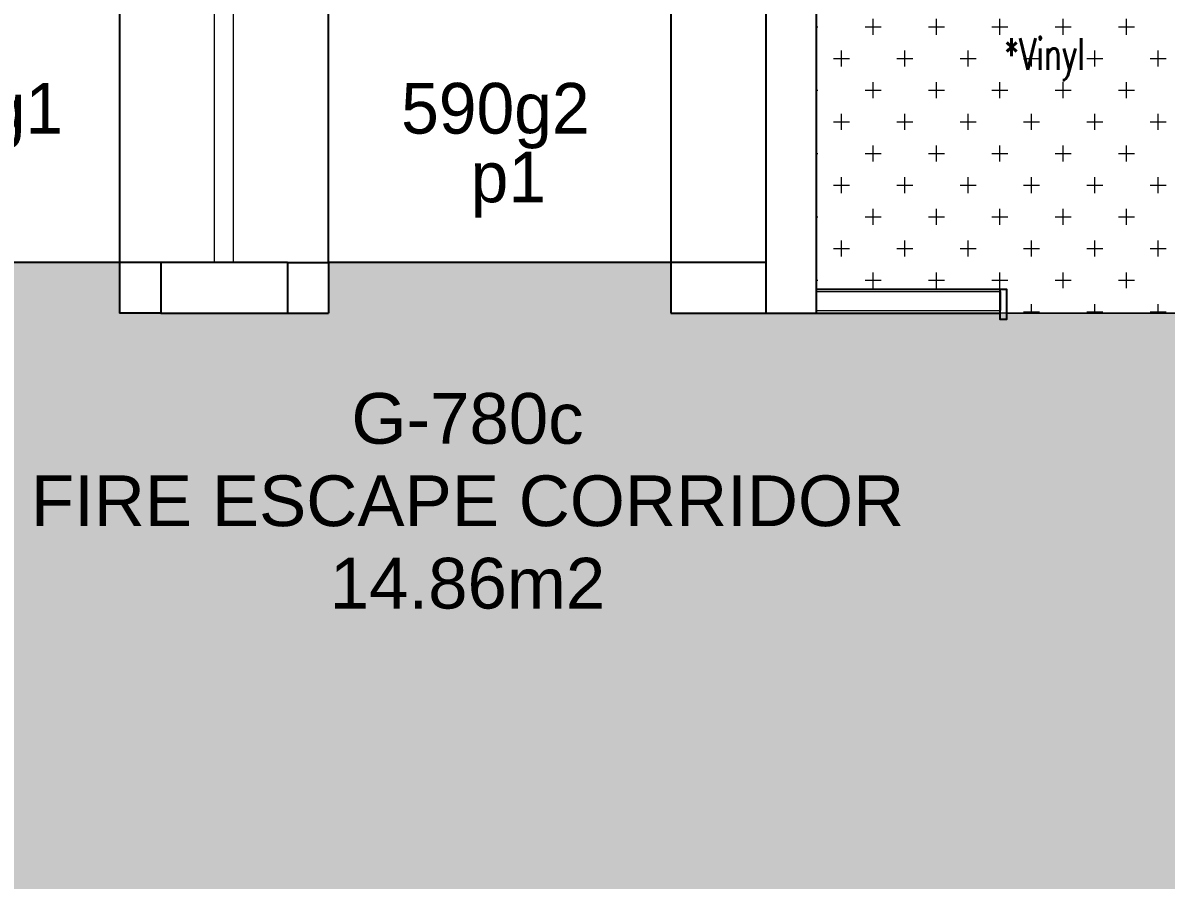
# Model space of a CAD drawing. Header units: metres. Extents: x -11920 to 1298, y -8631 to 433.
# Drawn here: x -4090 to -3188, y -7948 to -7272 of the extents above; entities that cross this region are included whole.
import ezdxf
from ezdxf.enums import TextEntityAlignment as Align

# ---------------------------------------------------------------- set-up
doc = ezdxf.new("R2010")
doc.units = ezdxf.units.M
doc.header["$LTSCALE"] = 0.01
doc.header["$MEASUREMENT"] = 0
doc.layers.get('0').update_dxf_attribs({"color": 30, "lineweight": 0})
for name, color, linetype, lineweight in [('Ag-040', 2, 'Continuous', 20), ('AG-Wall', 4, 'Continuous', 20), ('AI-040 @ 250', 2, 'Continuous', 20), ('DOS-AG-Floor_PVC', 91, 'Continuous', 15), ('DOS-AG-Text', 7, 'Continuous', 0)]:
    doc.layers.add(name, color=color, linetype=linetype, lineweight=lineweight)
for name, color, linetype in [('AG-DOOR', 2, 'Continuous'), ('AG-PLASTER', 73, 'Continuous'), ('V-2_Wall', 4, 'Continuous'), ('V-2_Wall_Concrete', 160, 'Continuous'), ('V-5_Mechanical', 222, 'Continuous')]:
    doc.layers.add(name, color=color, linetype=linetype)
doc.styles.add('$0$IIS IKEA SANS', font='')
doc.styles.add('ARIAL', font='arial.ttf', dxfattribs={"width": 0.9})
doc.styles.add('TROMANS', font='simplex.shx')
doc.styles.get('$0$IIS IKEA SANS').set_extended_font_data('IKEA Sans')

# ---------------------------------------------------------------- blocks, each defined once
blk = doc.blocks.new('A$C459D224A')
at = {"linetype": 'Continuous'}
for p, q in [((-41.4, -75.15), (-41.4, -71.45)), ((-41.25, -75.15), (-41.25, -71.45))]:
    blk.add_line(p, q, dxfattribs=at)
at = {"layer": 'V-2_Wall'}
for p, q in [((-42.15, -75.15), (-42.15, -75.55)), ((-41.825, -75.15), (-42.15, -75.15)), ((-40.825, -75.15), (-40.5, -75.15)), ((-40.5, -75.15), (-40.5, -75.55)), ((-37.05, -75.15), (-37.8, -75.15)), ((-37.8, -75.15), (-37.8, -75.55)), ((-41.825, -75.55), (-42.15, -75.55)), ((-40.825, -75.55), (-40.5, -75.55)), ((-37.8, -75.55), (-37.05, -75.55))]:
    blk.add_line(p, q, dxfattribs=at)
at = {"layer": 'V-2_Wall_Concrete'}
for p, q in [((-36.65, -75.55), (-36.65, -71.05)), ((-40.825, -75.15), (-41.825, -75.15)), ((-41.825, -75.15), (-41.825, -75.55)), ((-40.825, -75.15), (-40.825, -75.55)), ((-41.825, -75.55), (-40.825, -75.55))]:
    blk.add_line(p, q, dxfattribs=at)
blk.add_lwpolyline([(-37.05, -71.45), (-37.05, -75.55), (-36.65, -75.55)], dxfattribs=at)
at = {"layer": 'V-5_Mechanical', "linetype": 'Continuous'}
for points in [[(-42.15, -75.15), (-44.85, -75.15), (-44.85, -72.45), (-42.15, -72.45)], [(-37.8, -75.15), (-40.5, -75.15), (-40.5, -72.45), (-37.8, -72.45)]]:
    blk.add_lwpolyline(points, close=True, dxfattribs=at)
blk = doc.blocks.new('*U13')
at = {"style": 'ARIAL'}
for tag, p in [('NO', (1.676, 0.8)), ('MAHAL', (1.676, -1.8)), ('ALAN', (1.676, -4.4))]:
    blk.add_attdef(tag, text='', height=1.6, dxfattribs=at).set_placement(p, align=Align.MIDDLE_CENTER)
blk = doc.blocks.new('KAPI-200')
at = {"layer": 'AG-DOOR', "ltscale": 0.3}
for points in [[(0, 12), (5, 12), (5, -12), (0, -12)], [(195, 12), (200, 12), (200, -12), (195, -12)]]:
    blk.add_lwpolyline(points, close=True, dxfattribs=at)

msp = doc.modelspace()

# ---------------------------------------------------------------- hatches: boundary and pattern name
at = {"layer": 'DOS-AG-Floor_PVC'}
h = msp.add_hatch(dxfattribs=at)
h.set_pattern_fill('CROSS', color=256, scale=100, style=0)
h.set_pattern_definition([(0, (-1930.435, -7585.879), (25, 25), [12.5, -37.5]), (90, (-1924.185, -7592.129), (-25, 25), [12.5, -37.5])])
h.paths.add_polyline_path([(-1178.93, -8368.12), (-1178.93, -8568.12), (-1628.93, -8568.12), (-1628.93, -8368.12)], flags=16)
edge = h.paths.add_edge_path()
edge.add_line((-1671.93, -8624.41), (-1134.91, -8624.41))
edge.add_line((-1134.91, -8624.41), (-1134.83, -8285.98))
edge.add_line((-1134.83, -8285.98), (-1134.83, -8285.88))
edge.add_line((-1134.83, -8285.88), (-1091.93, -8285.88))
edge.add_line((-1091.93, -8285.88), (-1091.93, -8406.82))
edge.add_arc((-1090.05, -8155.21), 251.62, 269.57118, 359.84649)
edge.add_line((-838.44, -8155.88), (-838.44, -7585.88))
edge.add_line((-838.44, -7585.88), (-1930.44, -7585.88))
edge.add_line((-1930.44, -7585.88), (-1930.44, -7174.88))
edge.add_line((-1930.44, -7174.88), (-1911.51, -7174.88))
edge.add_line((-1911.51, -7174.88), (-1911.44, -7174.88))
edge.add_line((-1911.44, -7174.88), (-1911.44, -7084.88))
edge.add_line((-1911.44, -7084.88), (-1930.44, -7084.88))
edge.add_line((-1930.44, -7084.88), (-1930.44, -6982.88))
edge.add_line((-1930.44, -6982.88), (-1911.44, -6982.88))
edge.add_line((-1911.44, -6982.88), (-1911.44, -6872.88))
edge.add_line((-1911.44, -6872.88), (-1930.44, -6872.88))
edge.add_line((-1930.44, -6872.88), (-1930.44, -6822.88))
edge.add_line((-1930.44, -6822.88), (-1911.44, -6822.88))
edge.add_line((-1911.44, -6822.88), (-1911.44, -6732.88))
edge.add_line((-1911.44, -6732.88), (-1930.44, -6732.88))
edge.add_line((-1930.44, -6732.88), (-1930.44, -6625.88))
edge.add_line((-1930.44, -6625.88), (-1584.44, -6625.88))
edge.add_line((-1584.44, -6625.88), (-1584.44, -6467.88))
edge.add_line((-1584.44, -6467.88), (-2135.44, -6467.88))
edge.add_line((-2135.44, -6467.88), (-2135.44, -7500.88))
edge.add_line((-2135.44, -7500.88), (-3578.44, -7500.88))
edge.add_line((-3578.44, -7500.88), (-3578.44, -7460.88))
edge.add_line((-3578.44, -7460.88), (-3848.44, -7460.88))
edge.add_line((-3848.44, -7460.88), (-3848.44, -7500.88))
edge.add_line((-3848.44, -7500.88), (-4013.44, -7500.88))
edge.add_line((-4013.44, -7500.88), (-4013.44, -7460.88))
edge.add_line((-4013.44, -7460.88), (-4283.44, -7460.88))
edge.add_line((-4283.44, -7460.88), (-4283.44, -7500.88))
edge.add_line((-4283.44, -7500.88), (-4341.44, -7500.88))
edge.add_line((-4341.44, -7500.88), (-4341.44, -8015.88))
edge.add_line((-4341.44, -8015.88), (-4198.44, -8015.88))
edge.add_line((-4198.44, -8015.88), (-4198.44, -8095.88))
edge.add_line((-4198.44, -8095.88), (-4278.44, -8095.88))
edge.add_line((-4278.44, -8095.88), (-4278.44, -8305.88))
edge.add_line((-4278.44, -8305.88), (-4198.44, -8305.88))
edge.add_line((-4198.44, -8305.88), (-4198.44, -8400.88))
edge.add_line((-4198.44, -8400.88), (-3438.44, -8400.88))
edge.add_line((-3438.44, -8400.88), (-3438.44, -8305.88))
edge.add_line((-3438.44, -8305.88), (-3358.44, -8305.88))
edge.add_line((-3358.44, -8305.88), (-3358.44, -8400.88))
edge.add_line((-3358.44, -8400.88), (-2764.38, -8400.88))
edge.add_line((-2764.38, -8400.88), (-2764.38, -8385.41))
edge.add_line((-2764.38, -8385.41), (-2598.44, -8385.41))
edge.add_line((-2598.44, -8385.41), (-2598.44, -8306.21))
edge.add_line((-2598.44, -8306.21), (-3018.44, -8305.88))
edge.add_line((-3018.44, -8305.88), (-3018.44, -8115.88))
edge.add_line((-3018.44, -8115.88), (-3118.44, -8115.88))
edge.add_line((-3118.44, -8115.88), (-3118.44, -8110.88))
edge.add_line((-3118.44, -8110.88), (-3138.44, -8110.88))
edge.add_line((-3138.44, -8110.88), (-3138.44, -7957.88))
edge.add_line((-3138.44, -7957.88), (-3118.44, -7957.88))
edge.add_line((-3118.44, -7957.88), (-3118.44, -7952.88))
edge.add_line((-3118.44, -7952.88), (-3018.44, -7952.88))
edge.add_line((-3018.44, -7952.88), (-3018.44, -7915.88))
edge.add_line((-3018.44, -7915.88), (-2053.44, -7915.88))
edge.add_line((-2053.44, -7915.88), (-2053.44, -7952.88))
edge.add_line((-2053.44, -7952.88), (-1953.44, -7952.88))
edge.add_line((-1953.44, -7952.88), (-1953.44, -7957.88))
edge.add_line((-1953.44, -7957.88), (-1933.44, -7957.88))
edge.add_line((-1933.44, -7957.88), (-1933.44, -8263.88))
edge.add_line((-1933.44, -8263.88), (-1953.44, -8263.88))
edge.add_line((-1953.44, -8263.88), (-1953.44, -8268.88))
edge.add_line((-1953.44, -8268.88), (-2053.44, -8268.88))
edge.add_line((-2053.44, -8268.88), (-2053.44, -8305.88))
edge.add_line((-2053.44, -8305.88), (-2518.44, -8305.88))
edge.add_line((-2518.44, -8305.88), (-2518.44, -8385.51))
edge.add_line((-2518.44, -8385.51), (-2142.49, -8385.41))
edge.add_line((-2142.49, -8385.41), (-2142.49, -8406.48))
edge.add_line((-2142.49, -8406.48), (-2139.59, -8406.48))
edge.add_line((-2139.59, -8406.48), (-2139.59, -8406.82))
edge.add_line((-2139.59, -8406.82), (-2135.93, -8400.88))
edge.add_line((-2135.93, -8400.88), (-1758.44, -8400.88))
edge.add_line((-1758.44, -8400.88), (-1758.44, -8305.88))
edge.add_line((-1758.44, -8305.88), (-1714.93, -8305.88))
edge.add_line((-1714.93, -8305.88), (-1714.93, -8285.88))
edge.add_line((-1714.93, -8285.88), (-1671.93, -8285.88))
edge.add_line((-1671.93, -8285.88), (-1671.93, -8624.41))
h = msp.add_hatch(dxfattribs=at)
h.set_pattern_fill('CROSS', color=256, scale=100, style=0)
h.paths.add_polyline_path([(-3473.44, -6725.88), (-3473.44, -6760.88), (-3492.44, -6760.88), (-3492.44, -6980.88), (-3473.44, -6980.88), (-3473.44, -7050.88), (-3463.44, -7050.88), (-3463.44, -7481.88), (-3313.42, -7481.88), (-3313.42, -7500.88), (-3123.42, -7500.88), (-3123.42, -7481.88), (-3078.44, -7481.88), (-3078.44, -6626.88), (-3358.44, -6626.88), (-3358.44, -6725.88)])

# ---------------------------------------------------------------- linework, layer by layer
at = {"layer": 'AG-PLASTER'}
for p, q in [((-3463.44, -7481.88), (-3318.42, -7481.88)), ((-3463.44, -7500.88), (-3318.42, -7500.88))]:
    msp.add_line(p, q, dxfattribs=at)
at = {"layer": 'AG-Wall'}
for p, q in [((-3463.44, -7483.88), (-3318.42, -7483.88)), ((-3463.44, -7498.88), (-3318.42, -7498.88))]:
    msp.add_line(p, q, dxfattribs=at)
at = {"layer": 'AG-Wall', "lineweight": -2, "transparency": 33554610}
msp.add_line((-3318.42, -7483.88), (-3318.42, -7498.88), dxfattribs=at)
at = {"layer": 'DOS-AG-Floor_PVC'}
for points in [[(-3473.44, -6725.88), (-3473.44, -6760.88), (-3492.44, -6760.88), (-3492.44, -6980.88), (-3473.44, -6980.88), (-3473.44, -7050.88), (-3463.44, -7050.88), (-3463.44, -7481.88), (-3313.42, -7481.88), (-3313.42, -7500.88), (-3123.42, -7500.88), (-3123.42, -7481.88), (-3078.44, -7481.88), (-3078.44, -6626.88), (-3358.44, -6626.88), (-3358.44, -6725.88), (-3463.44, -6725.88)], [(-2135.44, -7500.88), (-3578.44, -7500.88), (-3578.44, -7460.88), (-3848.44, -7460.88), (-3848.44, -7500.88), (-4013.44, -7500.88), (-4013.44, -7460.88), (-4283.44, -7460.88), (-4283.44, -7500.88), (-4341.44, -7500.88), (-4341.44, -8015.88), (-4198.44, -8015.88), (-4198.44, -8095.88), (-4278.44, -8095.88), (-4278.44, -8305.88), (-4198.44, -8305.88), (-4198.44, -8400.88), (-3438.44, -8400.88), (-3438.44, -8305.88), (-3358.44, -8305.88), (-3358.44, -8400.88), (-2764.38, -8400.88)]]:
    msp.add_lwpolyline(points, dxfattribs=at)

# ---------------------------------------------------------------- block references
at = {"layer": 'AG-DOOR'}
msp.add_blockref('KAPI-200', (-3318.42, -7493.88), dxfattribs=at)
at = {"layer": 'AG-Wall', "xscale": 100, "yscale": 100, "zscale": 100}
msp.add_blockref('A$C459D224A', (201.56, 54.12), dxfattribs=at)
at = {"layer": 'AI-040 @ 250', "color": 2, "linetype": 'Continuous', "lineweight": -2, "transparency": 33554610, "xscale": 25, "yscale": 25, "zscale": 25}
msp.add_blockref('*U13', (-3780.73, -7603.92), dxfattribs=at).add_auto_attribs({'ALAN': '14.86m2', 'MAHAL': 'FIRE ESCAPE CORRIDOR', 'NO': 'G-780c'})

# ---------------------------------------------------------------- texts
at = {"layer": 'Ag-040', "style": '$0$IIS IKEA SANS'}
for s, p in [('590g1', (-4206.68, -7359.28)), ('590g2', (-3791.21, -7359.28)), ('p1', (-3736.34, -7413.44))]:
    msp.add_text(s, height=40, dxfattribs=at).set_placement(p)
at = {"layer": 'DOS-AG-Text', "ltscale": 1000, "style": 'TROMANS', "width": 0.7}
msp.add_text('*Vinyl', height=25, dxfattribs=at).set_placement((-3315.41, -7308.89))

doc.saveas('drawing.dxf')
